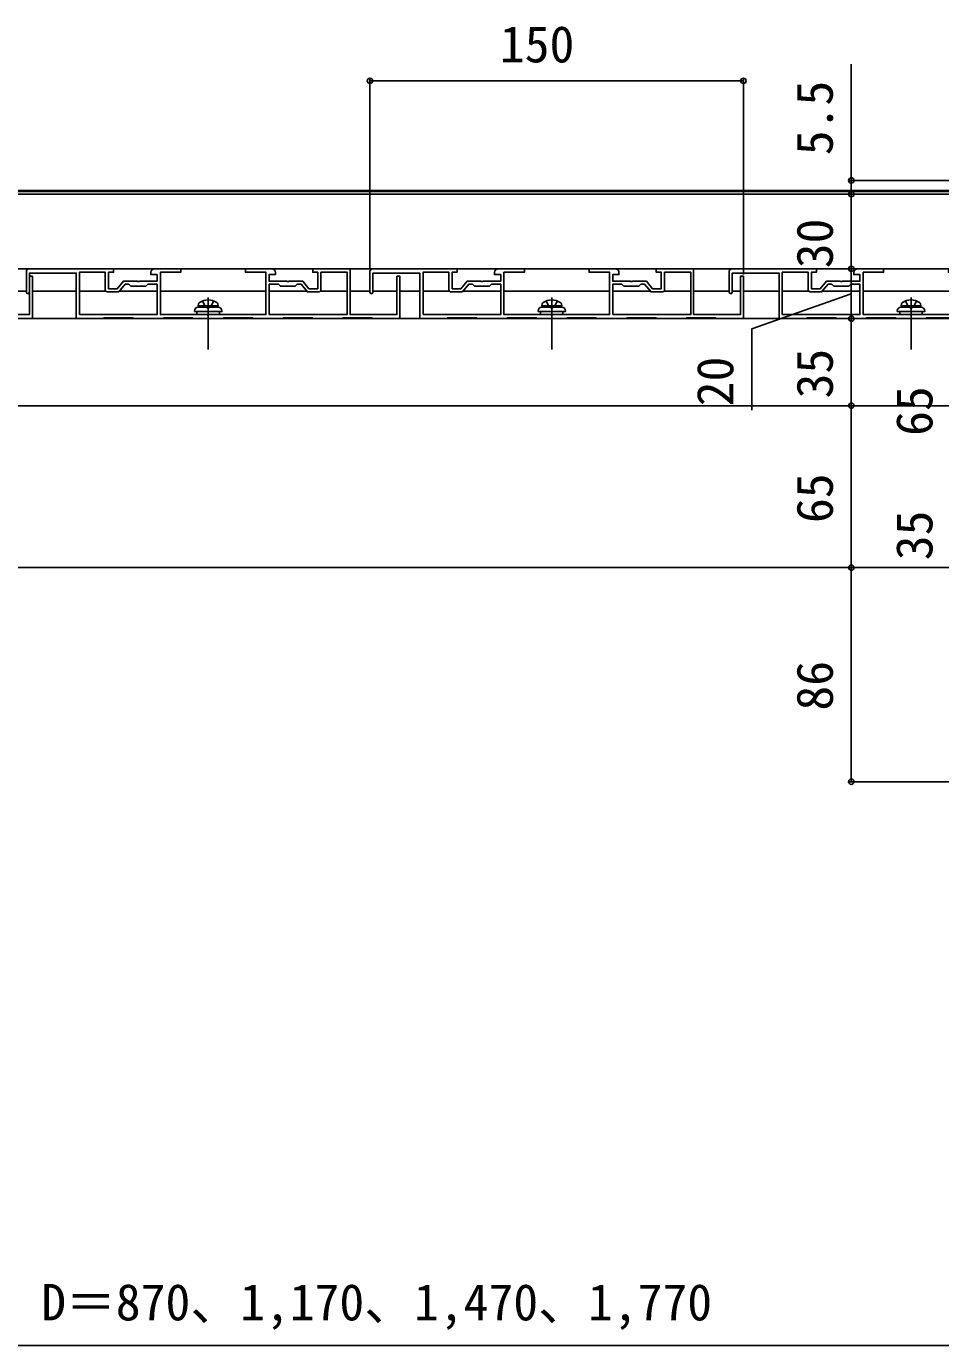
# Model space of a CAD drawing. Units: millimetres, scale not verified. Extents: x -875 to 875, y -1304 to 1297.
# Drawn here: x -161 to 206, y 71 to 601 of the extents above; entities that cross this region are included whole.
import ezdxf
from ezdxf.enums import TextEntityAlignment as Align

# ---------------------------------------------------------------- set-up
doc = ezdxf.new("R2010")
doc.units = ezdxf.units.MM
doc.header["$LTSCALE"] = 8
for name, color, linetype in [('0-2_YKK_11', 7, 'Continuous'), ('0-4_YKK_12', 2, 'Continuous'), ('0-5_YKK_13', 4, 'Continuous'), ('0-6_YKK_D', 6, 'Continuous')]:
    doc.layers.add(name, color=color, linetype=linetype)
doc.styles.add('ＭＳ ゴシック', font='')
doc.styles.get('ＭＳ ゴシック').set_extended_font_data('MS Gothic')

msp = doc.modelspace()

# ---------------------------------------------------------------- linework, layer by layer
at = {"layer": '0-2_YKK_11'}
for p, q in [((-126.3, 503.9), (-160.3, 503.9)), ((11.7, 503.9), (-22.3, 503.9)), ((156, 503.9), (122, 503.9)), ((-161.3, 502.9), (-161.3, 494.5)), ((-23.3, 502.9), (-23.3, 494.5)), ((121, 502.9), (121, 494.5))]:
    msp.add_line(p, q, dxfattribs=at)
for points in [[(-160.1, 494.5), (-160.1, 502.2), (-141.3, 502.2), (-141.3, 483.9), (-130.45, 483.9), (-130.15, 484.2), (-118.45, 484.2), (-118.15, 483.9), (-106.45, 483.9), (-106.15, 484.2), (-94.45, 484.2), (-94.15, 483.9), (-82.45, 483.9), (-82.15, 484.2), (-70.45, 484.2), (-70.15, 483.9), (-58.45, 483.9), (-58.15, 484.2), (-46.45, 484.2), (-46.15, 483.9), (-34.45, 483.9), (-34.15, 484.2), (-22.45, 484.2), (-22.15, 483.9), (-11.3, 483.9), (-11.3, 500.9), (-12.5, 500.9), (-12.5, 485.5), (-31.3, 485.5), (-31.3, 503.9), (-46.3, 503.9), (-46.3, 502.5), (-44.3, 502.5), (-44.3, 495.9), (-47.8, 495.9), (-50.3, 498.9), (-55.842, 498.9), (-56.025, 498.78), (-56.575, 498.78), (-56.758, 498.9)], [(-111.3, 502.4), (-111.3, 501.6), (-108.8, 501.6), (-108.8, 498.9), (-115.842, 498.9), (-116.025, 498.78), (-116.575, 498.78), (-116.758, 498.9), (-122.3, 498.9), (-124.8, 495.9), (-128.3, 495.9), (-128.3, 502.5), (-126.3, 502.5), (-126.3, 503.9)], [(-62.8, 503.9), (-73.3, 503.9), (-73.3, 502.5), (-65.1, 502.5), (-65.1, 485.5), (-87.842, 485.5), (-88.025, 485.38), (-88.575, 485.38), (-88.758, 485.5), (-107.5, 485.5), (-107.5, 502.5), (-99.3, 502.5), (-99.3, 503.9), (-109.8, 503.9)], [(-22.1, 494.5), (-22.1, 502.2), (-3.3, 502.2), (-3.3, 483.9), (7.55, 483.9), (7.85, 484.2), (19.55, 484.2), (19.85, 483.9), (31.55, 483.9), (31.85, 484.2), (43.55, 484.2), (43.85, 483.9), (55.55, 483.9), (55.85, 484.2), (67.55, 484.2), (67.85, 483.9), (79.55, 483.9), (79.85, 484.2), (91.55, 484.2), (91.85, 483.9), (103.55, 483.9), (103.85, 484.2), (115.55, 484.2), (115.85, 483.9), (126.7, 483.9), (126.7, 500.9), (125.5, 500.9), (125.5, 485.5), (106.7, 485.5), (106.7, 503.9), (91.7, 503.9), (91.7, 502.5), (93.7, 502.5), (93.7, 495.9), (90.2, 495.9), (87.7, 498.9), (82.158, 498.9), (81.975, 498.78), (81.425, 498.78), (81.242, 498.9)], [(26.7, 502.4), (26.7, 501.6), (29.2, 501.6), (29.2, 498.9), (22.158, 498.9), (21.975, 498.78), (21.425, 498.78), (21.242, 498.9), (15.7, 498.9), (13.2, 495.9), (9.7, 495.9), (9.7, 502.5), (11.7, 502.5), (11.7, 503.9)], [(75.2, 503.9), (64.7, 503.9), (64.7, 502.5), (72.9, 502.5), (72.9, 485.5), (50.158, 485.5), (49.975, 485.38), (49.425, 485.38), (49.242, 485.5), (30.5, 485.5), (30.5, 502.5), (38.7, 502.5), (38.7, 503.9), (28.2, 503.9)], [(171, 502.4), (171, 501.6), (173.5, 501.6), (173.5, 498.9), (166.458, 498.9), (166.275, 498.78), (165.725, 498.78), (165.542, 498.9), (160, 498.9), (157.5, 495.9), (154, 495.9), (154, 502.5), (156, 502.5), (156, 503.9)], [(219.5, 503.9), (209, 503.9), (209, 502.5), (217.2, 502.5), (217.2, 485.5), (194.458, 485.5), (194.275, 485.38), (193.725, 485.38), (193.542, 485.5), (174.8, 485.5), (174.8, 502.5), (183, 502.5), (183, 503.9), (172.5, 503.9)], [(-169.75, 483.9), (-158.9, 483.9), (-158.9, 500.9), (-160.1, 500.9), (-160.1, 485.5), (-178.9, 485.5)], [(-129.6, 495.6), (-129.6, 502.5), (-140, 502.5), (-140, 485.5)], [(-63.8, 485.5), (-32.5, 485.5), (-32.5, 502.5), (-43, 502.5), (-43, 495.6)], [(-56.758, 498.9), (-63.8, 498.9), (-63.8, 501.6), (-61.3, 501.6), (-61.3, 502.4)], [(8.4, 495.6), (8.4, 502.5), (-2, 502.5), (-2, 485.5)], [(74.2, 485.5), (105.5, 485.5), (105.5, 502.5), (95, 502.5), (95, 495.6)], [(81.242, 498.9), (74.2, 498.9), (74.2, 501.6), (76.7, 501.6), (76.7, 502.4)], [(122.2, 494.5), (122.2, 502.2), (141, 502.2), (141, 483.9), (151.85, 483.9), (152.15, 484.2), (163.85, 484.2), (164.15, 483.9), (175.85, 483.9), (176.15, 484.2), (187.85, 484.2), (188.15, 483.9), (199.85, 483.9), (200.15, 484.2), (211.85, 484.2)], [(152.7, 495.6), (152.7, 502.5), (142.3, 502.5), (142.3, 485.5)], [(-140, 485.5), (-108.8, 485.5), (-108.8, 497.7), (-112.5, 497.7), (-113.3, 496.9), (-119.3, 496.9), (-120.1, 497.7), (-121.608, 497.7), (-124.191, 494.6), (-128.6, 494.6)], [(-44, 494.6), (-48.409, 494.6), (-50.992, 497.7), (-52.5, 497.7), (-53.3, 496.9), (-59.3, 496.9), (-60.1, 497.7), (-63.8, 497.7), (-63.8, 485.5)], [(-2, 485.5), (29.2, 485.5), (29.2, 497.7), (25.5, 497.7), (24.7, 496.9), (18.7, 496.9), (17.9, 497.7), (16.392, 497.7), (13.809, 494.6), (9.4, 494.6)], [(94, 494.6), (89.591, 494.6), (87.008, 497.7), (85.5, 497.7), (84.7, 496.9), (78.7, 496.9), (77.9, 497.7), (74.2, 497.7), (74.2, 485.5)], [(142.3, 485.5), (173.5, 485.5), (173.5, 497.7), (169.8, 497.7), (169, 496.9), (163, 496.9), (162.2, 497.7), (160.692, 497.7), (158.109, 494.6), (153.7, 494.6)]]:
    msp.add_lwpolyline(points, dxfattribs=at)
for centre, radius, start, end in [((-160.3, 502.9), 1, 90.00001, 179.99999), ((-109.8, 502.4), 1.5, 90.00001, 179.99999), ((-62.8, 502.4), 1.5, 0.00001, 89.99999), ((-22.3, 502.9), 1, 90.00001, 179.99999), ((28.2, 502.4), 1.5, 90.00001, 179.99999), ((75.2, 502.4), 1.5, 0.00001, 89.99999), ((122, 502.9), 1, 90.00001, 179.99999), ((172.5, 502.4), 1.5, 90.00001, 179.99999), ((-160.7, 494.5), 0.6, 180.00001, 269.99999), ((-160.7, 494.5), 0.6, 270.00001, 359.99999), ((-128.6, 495.6), 1, 180.00001, 269.99999), ((-44, 495.6), 1, 270.00001, 359.99999), ((-22.7, 494.5), 0.6, 180.00001, 269.99999), ((-22.7, 494.5), 0.6, 270.00001, 359.99999), ((9.4, 495.6), 1, 180.00001, 269.99999), ((94, 495.6), 1, 270.00001, 359.99999), ((121.6, 494.5), 0.6, 180.00001, 269.99999), ((121.6, 494.5), 0.6, 270.00001, 359.99999), ((153.7, 495.6), 1, 180.00001, 269.99999)]:
    msp.add_arc(centre, radius, start, end, dxfattribs=at)
at = {"layer": '0-4_YKK_12'}
for p, q in [((405.5, 535.4), (-274.031, 535.4)), ((404, 534.9), (-273, 534.9)), ((291, 503.9), (-198.9, 503.9)), ((-161.3, 494.9), (-178.9, 494.9)), ((-141.3, 494.9), (-158.9, 494.9)), ((-129.314, 494.9), (-140, 494.9)), ((-108.8, 494.9), (-123.941, 494.9)), ((-65.1, 494.9), (-107.5, 494.9)), ((-48.659, 494.9), (-63.8, 494.9)), ((-32.5, 494.9), (-43.286, 494.9)), ((-23.3, 494.9), (-31.3, 494.9)), ((-12.5, 494.9), (-22.1, 494.9)), ((-3.3, 494.9), (-11.3, 494.9)), ((8.686, 494.9), (-2, 494.9)), ((29.2, 494.9), (14.059, 494.9)), ((72.9, 494.9), (30.5, 494.9)), ((89.341, 494.9), (74.2, 494.9)), ((105.5, 494.9), (94.714, 494.9)), ((121, 494.9), (106.7, 494.9)), ((125.5, 494.9), (122.2, 494.9)), ((141, 494.9), (126.7, 494.9)), ((152.986, 494.9), (142.3, 494.9)), ((173.5, 494.9), (158.359, 494.9)), ((217.2, 494.9), (174.8, 494.9)), ((-378.5, 483.9), (438, 483.9)), ((-378.5, 448.9), (438, 448.9)), ((290, 383.9), (-283.5, 383.9))]:
    msp.add_line(p, q, dxfattribs=at)
msp.add_lwpolyline([(-268.9, 503.9), (-326.5, 503.9), (-326.5, 533.9), (394.5, 533.9), (394.5, 503.9)], dxfattribs=at)
at = {"layer": '0-5_YKK_13'}
for p, q in [((-92.3, 489), (-92.159, 489.802)), ((-84.3, 489), (-92.3, 489)), ((-92.3, 489), (-92.212, 488.5)), ((-84.3, 488.5), (-92.3, 488.5)), ((-84.388, 488.5), (-92.212, 488.5)), ((-88.3, 492.4), (-88.3, 471.5)), ((-84.3, 489), (-84.441, 489.802)), ((-84.3, 489), (-84.388, 488.5)), ((45.7, 489), (45.841, 489.802)), ((53.7, 489), (45.7, 489)), ((45.7, 489), (45.788, 488.5)), ((53.7, 488.5), (45.7, 488.5)), ((53.612, 488.5), (45.788, 488.5)), ((49.7, 492.4), (49.7, 471.5)), ((53.7, 489), (53.559, 489.802)), ((53.7, 489), (53.612, 488.5)), ((190, 489), (190.141, 489.802)), ((198, 489), (190, 489)), ((190, 489), (190.088, 488.5)), ((198, 488.5), (190, 488.5)), ((197.912, 488.5), (190.088, 488.5)), ((194, 492.4), (194, 471.5)), ((198, 489), (197.859, 489.802)), ((198, 489), (197.912, 488.5)), ((-93.8, 487), (-93.8, 486.7)), ((-92.8, 486.7), (-92.8, 485.5)), ((44.2, 487), (44.2, 486.7)), ((45.2, 486.7), (45.2, 485.5)), ((188.5, 487), (188.5, 486.7)), ((189.5, 486.7), (189.5, 485.5))]:
    msp.add_line(p, q, dxfattribs=at)
for points in [[(-90.558, 490.995), (-89.445, 488.763), (-88.3, 488.154)], [(-86.042, 490.995), (-87.155, 488.763), (-88.3, 488.154)], [(47.442, 490.995), (48.555, 488.763), (49.7, 488.154)], [(51.958, 490.995), (50.845, 488.763), (49.7, 488.154)], [(191.742, 490.995), (192.855, 488.763), (194, 488.154)], [(196.258, 490.995), (195.145, 488.763), (194, 488.154)], [(-93.8, 486.7), (-82.8, 486.7), (-82.8, 487)], [(-92.8, 485.5), (-83.8, 485.5), (-83.8, 486.7)], [(44.2, 486.7), (55.2, 486.7), (55.2, 487)], [(45.2, 485.5), (54.2, 485.5), (54.2, 486.7)], [(188.5, 486.7), (199.5, 486.7), (199.5, 487)], [(189.5, 485.5), (198.5, 485.5), (198.5, 486.7)]]:
    msp.add_lwpolyline(points, dxfattribs=at)
for centre, radius, start, end in [((-92.3, 487), 1.5, 90, 180), ((-91.272, 489.646), 0.9, 122.05588, 170), ((-88.3, 484.9), 6.5, 57.94412, 122.05588), ((-85.328, 489.646), 0.9, 10, 57.94412), ((-84.3, 487), 1.5, 0, 90), ((45.7, 487), 1.5, 90, 180), ((46.728, 489.646), 0.9, 122.05588, 170), ((49.7, 484.9), 6.5, 57.94412, 122.05588), ((52.672, 489.646), 0.9, 10, 57.94412), ((53.7, 487), 1.5, 0, 90), ((190, 487), 1.5, 90, 180), ((191.028, 489.646), 0.9, 122.05588, 170), ((194, 484.9), 6.5, 57.94412, 122.05588), ((196.972, 489.646), 0.9, 10, 57.94412), ((198, 487), 1.5, 0, 90)]:
    msp.add_arc(centre, radius, start, end, dxfattribs=at)
at = {"layer": '0-6_YKK_D'}
for p, q in [((170, 539.4), (170, 586.045)), ((-23.3, 503.9), (-23.3, 580.4)), ((-23.3, 579.4), (126.7, 579.4)), ((126.7, 501.6), (126.7, 580.4)), ((380, 539.4), (169, 539.4)), ((170, 533.9), (170, 539.4)), ((451, 533.9), (-778.268, 533.9)), ((170, 503.9), (170, 533.9)), ((170, 533.9), (170, 529.6)), ((170, 483.9), (170, 503.9)), ((170, 448.9), (170, 483.9)), ((170, 383.9), (170, 448.9)), ((170, 383.9), (170, 297.9)), ((435.8, 297.9), (169, 297.9)), ((451, 71.4), (-419, 71.4))]:
    msp.add_line(p, q, dxfattribs=at)
msp.add_lwpolyline([(170, 493.9), (130, 479.758), (130, 447.167)], dxfattribs=at)
for centre in [(-23.3, 579.4), (126.7, 579.4), (170, 539.4), (170, 533.9), (170, 533.9), (170, 503.9), (170, 503.9), (170, 483.9), (170, 483.9), (170, 448.9), (170, 448.9), (170, 383.9), (170, 383.9), (170, 297.9)]:
    msp.add_circle(centre, 1.075, dxfattribs=at)

# ---------------------------------------------------------------- texts
at = {"layer": '0-6_YKK_D', "style": 'ＭＳ ゴシック'}
for s, p in [('150', (28.859, 582.4)), ('D＝870、1,170、1,470、1,770', (-155.364, 77.127))]:
    msp.add_text(s, height=14.66, dxfattribs=at).set_placement(p, align=Align.BOTTOM_LEFT)
for s, p in [('5.5', (167, 549.523)), ('30', (167, 504.127)), ('20', (127, 448.69)), ('35', (167, 451.855)), ('65', (207, 436.798)), ('65', (167, 401.798)), ('35', (207, 386.855)), ('86', (167, 326.468))]:
    msp.add_text(s, height=14.66, rotation=90, dxfattribs=at).set_placement(p, align=Align.BOTTOM_LEFT)

doc.saveas('drawing.dxf')
